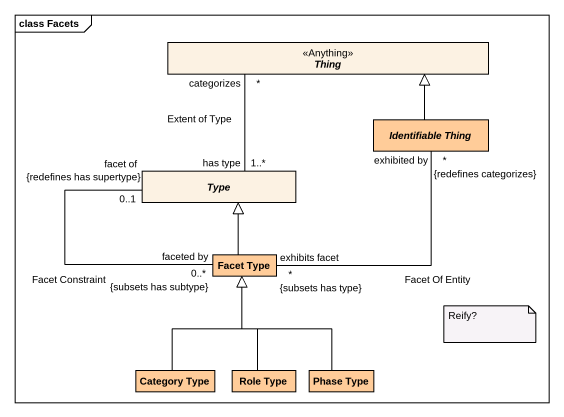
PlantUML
@startuml
mainframe class Facets
hide circle
hide empty members
abstract class Thing <<Anything>>
abstract class "Identifiable Thing" as Identifiable_Thing #FFCC99
abstract class Type
class "Facet Type" as Facet_Type #FFCC99
class "Category Type" as Category_Type #FFCC99
class "Role Type" as Role_Type #FFCC99
class "Phase Type" as Phase_Type #FFCC99
Identifiable_Thing -up-|> Thing
Identifiable_Thing "exhibited by\n*\n{redefines categorizes}" -- "exhibits facet\n*\n{subsets has type}" Facet_Type : Facet Of Entity
Type "has type\n1..*" -up- "categorizes\n*" Thing : Extent of Type
Facet_Type -up-|> Type
Facet_Type "faceted by\n0..*\n{subsets has subtype}" -up- "facet of\n0..1\n{redefines has supertype}" Type : Facet Constraint
Category_Type -up-|> Facet_Type
Role_Type -up-|> Facet_Type
Phase_Type -up-|> Facet_Type
note as N1
  Reify?
end note
@enduml
